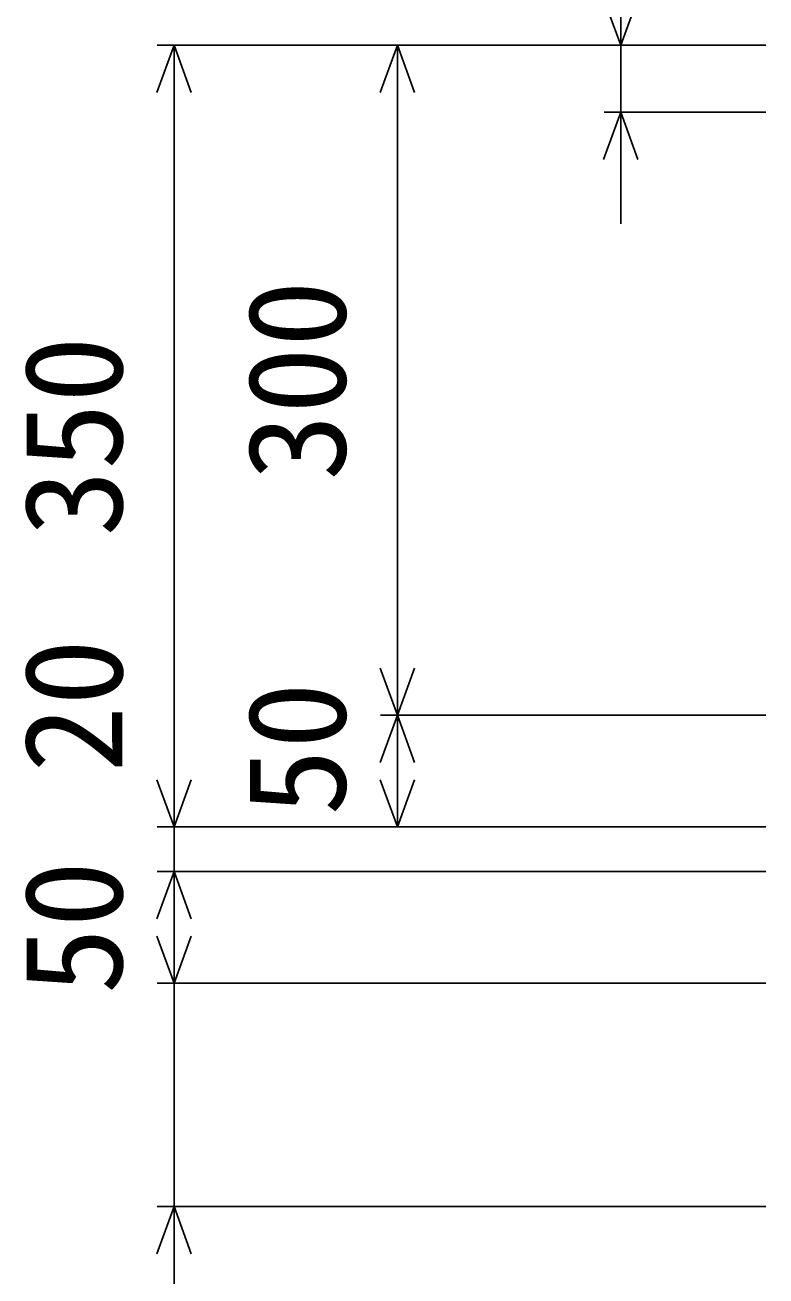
# Model space of a CAD drawing. Units: millimetres, scale not verified. Extents: x -33600 to 33600, y -11880 to 11880.
# Drawn here: x 4464 to 4796, y 6921 to 7481 of the extents above; entities that cross this region are included whole.
import ezdxf
from ezdxf.enums import TextEntityAlignment as Align

# ---------------------------------------------------------------- set-up
doc = ezdxf.new("R2010")
doc.units = ezdxf.units.MM
doc.header["$LTSCALE"] = 40
doc.layers.add('0-0_DIM', color=7, linetype='Continuous', lineweight=25)
doc.styles.add('ＭＳ ゴシック', font='')
doc.styles.get('ＭＳ ゴシック').set_extended_font_data('MS Gothic')

msp = doc.modelspace()

# ---------------------------------------------------------------- linework, layer by layer
at = {"layer": '0-0_DIM'}
for p, q in [((4730.66, 7471.83), (4730.66, 7582.1)), ((4523.16, 7471.83), (4795.66, 7471.83)), ((4530.66, 7471.83), (4530.66, 7121.83)), ((4630.66, 7471.83), (4630.66, 7171.83)), ((4730.66, 7471.83), (4730.66, 7441.83)), ((4795.66, 7441.83), (4723.16, 7441.83)), ((4730.66, 7391.83), (4730.66, 7441.83)), ((4623.16, 7171.83), (4795.66, 7171.83)), ((4630.66, 7171.83), (4630.66, 7121.83)), ((4523.16, 7121.83), (4795.66, 7121.83)), ((4523.16, 7101.83), (4795.66, 7101.83)), ((4523.16, 7051.83), (4795.66, 7051.83)), ((4530.66, 7051.83), (4530.66, 6951.83)), ((4523.16, 6951.83), (4795.66, 6951.83)), ((4530.66, 6811.47), (4530.66, 6951.83))]:
    msp.add_line(p, q, dxfattribs=at)
for points in [[(4722.96, 7492.97), (4730.66, 7471.83), (4738.35, 7492.97)], [(4538.35, 7450.68), (4530.66, 7471.83), (4522.96, 7450.68)], [(4622.96, 7450.68), (4630.66, 7471.83), (4638.35, 7450.68)], [(4738.35, 7420.68), (4730.66, 7441.83), (4722.96, 7420.68)], [(4638.35, 7192.97), (4630.66, 7171.83), (4622.96, 7192.97)], [(4622.96, 7150.68), (4630.66, 7171.83), (4638.35, 7150.68)], [(4538.35, 7142.97), (4530.66, 7121.83), (4522.96, 7142.97)], [(4638.35, 7142.97), (4630.66, 7121.83), (4622.96, 7142.97)], [(4530.66, 7121.83), (4530.66, 7101.83), (4530.66, 7051.83)], [(4538.35, 7080.68), (4530.66, 7101.83), (4522.96, 7080.68)], [(4538.35, 7072.97), (4530.66, 7051.83), (4522.96, 7072.97)], [(4538.35, 6930.68), (4530.66, 6951.83), (4522.96, 6930.68)]]:
    msp.add_lwpolyline(points, dxfattribs=at)

# ---------------------------------------------------------------- texts
at = {"layer": '0-0_DIM', "style": 'ＭＳ ゴシック'}
for s, p in [('300', (4620.66, 7276.83)), ('350', (4520.66, 7251.83)), ('20', (4520.66, 7146.14)), ('50', (4620.66, 7126.83)), ('50', (4520.66, 7046.83))]:
    msp.add_text(s, height=43.99, rotation=90, dxfattribs=at).set_placement(p, align=Align.BOTTOM_LEFT)

doc.saveas('drawing.dxf')
